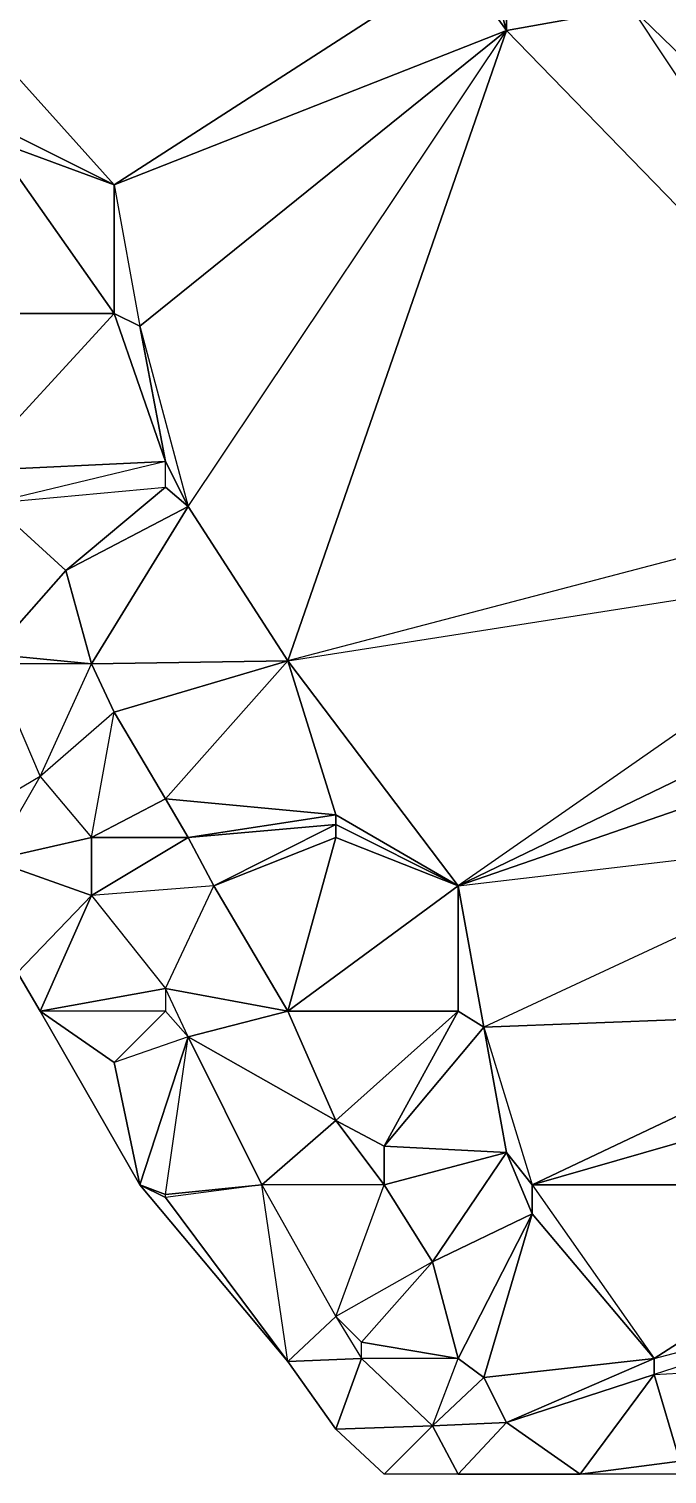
# Model space of a CAD drawing. Header units: metres. Extents: x 121.06818 to 121.07159, y 3.17836 to 3.18313.
# Drawn here: x 121.0686225 to 121.068821, y 3.178595 to 3.1790445 of the extents above; entities that cross this region are included whole.
import ezdxf

# ---------------------------------------------------------------- set-up
doc = ezdxf.new("R2010")
doc.units = ezdxf.units.M

msp = doc.modelspace()

# ---------------------------------------------------------------- linework, layer by layer
at = {"layer": 'DELAUNEY0', "color": 252}
msp.add_3dface([(121.068657, 3.178685, 0.01013), (121.068703, 3.17863, 0.01013), (121.068665, 3.178681, 0.01013)], dxfattribs=at)
at = {"layer": 'DELAUNEY1', "color": 252}
msp.add_3dface([(121.068703, 3.17863, 0.01013), (121.068718, 3.178609, 0.01013), (121.068726, 3.178631, 0.01012)], dxfattribs=at)
at = {"layer": 'DELAUNEY1035', "color": 252}
msp.add_3dface([(121.068779, 3.178676, 0.0101), (121.068771, 3.178695, 0.0101), (121.068779, 3.178685, 0.0101)], dxfattribs=at)
at = {"layer": 'DELAUNEY1057', "color": 252}
msp.add_3dface([(121.068657, 3.178685, 0.01013), (121.068665, 3.178682, 0.01013), (121.068672, 3.178731, 0.01012)], dxfattribs=at)
at = {"layer": 'DELAUNEY1058', "color": 252}
msp.add_3dface([(121.068695, 3.178685, 0.01012), (121.068665, 3.178682, 0.01013), (121.068672, 3.178731, 0.01012)], dxfattribs=at)
at = {"layer": 'DELAUNEY1059', "color": 252}
msp.add_3dface([(121.068771, 3.178695, 0.0101), (121.068733, 3.178685, 0.01011), (121.068733, 3.178697, 0.01011)], dxfattribs=at)
at = {"layer": 'DELAUNEY1060', "color": 252}
msp.add_3dface([(121.068779, 3.178685, 0.0101), (121.068771, 3.178695, 0.0101), (121.068764, 3.178734, 0.0101)], dxfattribs=at)
at = {"layer": 'DELAUNEY1081', "color": 252}
msp.add_3dface([(121.068718, 3.178705, 0.01011), (121.068695, 3.178685, 0.01012), (121.068672, 3.178731, 0.01012)], dxfattribs=at)
at = {"layer": 'DELAUNEY1082', "color": 252}
msp.add_3dface([(121.068733, 3.178685, 0.01011), (121.068718, 3.178705, 0.01011), (121.068733, 3.178697, 0.01011)], dxfattribs=at)
at = {"layer": 'DELAUNEY1083', "color": 252}
msp.add_3dface([(121.068779, 3.178685, 0.0101), (121.068901, 3.178685, 0.01009), (121.068901, 3.17872, 0.01009)], dxfattribs=at)
at = {"layer": 'DELAUNEY1110', "color": 252}
msp.add_3dface([(121.068733, 3.178697, 0.01011), (121.068718, 3.178705, 0.01011), (121.068756, 3.178739, 0.0101)], dxfattribs=at)
at = {"layer": 'DELAUNEY1111', "color": 252}
msp.add_3dface([(121.068771, 3.178695, 0.0101), (121.068733, 3.178697, 0.01011), (121.068764, 3.178734, 0.0101)], dxfattribs=at)
at = {"layer": 'DELAUNEY1144', "color": 252}
msp.add_3dface([(121.068649, 3.178723, 0.01013), (121.068657, 3.178685, 0.01013), (121.068626, 3.178739, 0.01013)], dxfattribs=at)
at = {"layer": 'DELAUNEY1145', "color": 252}
msp.add_3dface([(121.068649, 3.178723, 0.01013), (121.068657, 3.178685, 0.01013), (121.068672, 3.178731, 0.01012)], dxfattribs=at)
at = {"layer": 'DELAUNEY1158', "color": 252}
msp.add_3dface([(121.068626, 3.178739, 0.01013), (121.068649, 3.178723, 0.01013), (121.068665, 3.178739, 0.01012)], dxfattribs=at)
at = {"layer": 'DELAUNEY1171', "color": 252}
msp.add_3dface([(121.068779, 3.178685, 0.0101), (121.068901, 3.17872, 0.01009), (121.068893, 3.178739, 0.01009)], dxfattribs=at)
at = {"layer": 'DELAUNEY1189', "color": 252}
msp.add_3dface([(121.068779, 3.178685, 0.0101), (121.068893, 3.178739, 0.01009), (121.068764, 3.178734, 0.0101)], dxfattribs=at)
at = {"layer": 'DELAUNEY1199', "color": 252}
msp.add_3dface([(121.068672, 3.178731, 0.01012), (121.068649, 3.178723, 0.01013), (121.068665, 3.178739, 0.01012)], dxfattribs=at)
at = {"layer": 'DELAUNEY1213', "color": 252}
msp.add_3dface([(121.068764, 3.178734, 0.0101), (121.068733, 3.178697, 0.01011), (121.068756, 3.178739, 0.0101)], dxfattribs=at)
at = {"layer": 'DELAUNEY1226', "color": 252}
msp.add_3dface([(121.068718, 3.178705, 0.01011), (121.068672, 3.178731, 0.01012), (121.068703, 3.178739, 0.01011)], dxfattribs=at)
at = {"layer": 'DELAUNEY1227', "color": 252}
msp.add_3dface([(121.068703, 3.178739, 0.01011), (121.068672, 3.178731, 0.01012), (121.068665, 3.178746, 0.01012)], dxfattribs=at)
at = {"layer": 'DELAUNEY1228', "color": 252}
msp.add_3dface([(121.068718, 3.178705, 0.01011), (121.068703, 3.178739, 0.01011), (121.068756, 3.178739, 0.0101)], dxfattribs=at)
at = {"layer": 'DELAUNEY1254', "color": 252}
msp.add_3dface([(121.068764, 3.178734, 0.0101), (121.068756, 3.178739, 0.0101), (121.068756, 3.178778, 0.0101)], dxfattribs=at)
at = {"layer": 'DELAUNEY1306', "color": 252}
msp.add_3dface([(121.068665, 3.178739, 0.01012), (121.068672, 3.178731, 0.01012), (121.068665, 3.178746, 0.01012)], dxfattribs=at)
at = {"layer": 'DELAUNEY1307', "color": 252}
msp.add_3dface([(121.068764, 3.178734, 0.0101), (121.068893, 3.178739, 0.01009), (121.068893, 3.178794, 0.01009)], dxfattribs=at)
at = {"layer": 'DELAUNEY1337', "color": 252}
msp.add_3dface([(121.068756, 3.178739, 0.0101), (121.068703, 3.178739, 0.01011), (121.068756, 3.178778, 0.0101)], dxfattribs=at)
at = {"layer": 'DELAUNEY1396', "color": 252}
msp.add_3dface([(121.068665, 3.178739, 0.01012), (121.068626, 3.178739, 0.01013), (121.068665, 3.178746, 0.01012)], dxfattribs=at)
at = {"layer": 'DELAUNEY1397', "color": 252}
msp.add_3dface([(121.068665, 3.178746, 0.01012), (121.068626, 3.178739, 0.01013), (121.068642, 3.178775, 0.01012)], dxfattribs=at)
at = {"layer": 'DELAUNEY1422', "color": 252}
msp.add_3dface([(121.068703, 3.178739, 0.01011), (121.068665, 3.178746, 0.01012), (121.06868, 3.178778, 0.01011)], dxfattribs=at)
at = {"layer": 'DELAUNEY1448', "color": 252}
msp.add_3dface([(121.068642, 3.178775, 0.01012), (121.068626, 3.178739, 0.01013), (121.068619, 3.178751, 0.01013)], dxfattribs=at)
at = {"layer": 'DELAUNEY1449', "color": 252}
msp.add_3dface([(121.068642, 3.178775, 0.01012), (121.068665, 3.178746, 0.01012), (121.06868, 3.178778, 0.01011)], dxfattribs=at)
at = {"layer": 'DELAUNEY1461', "color": 252}
msp.add_3dface([(121.068703, 3.178739, 0.01011), (121.06868, 3.178778, 0.01011), (121.068718, 3.178793, 0.0101)], dxfattribs=at)
at = {"layer": 'DELAUNEY1475', "color": 252}
msp.add_3dface([(121.068642, 3.178775, 0.01012), (121.068619, 3.178751, 0.01013), (121.068611, 3.178786, 0.01013)], dxfattribs=at)
at = {"layer": 'DELAUNEY1485', "color": 252}
msp.add_3dface([(121.068756, 3.178778, 0.0101), (121.068703, 3.178739, 0.01011), (121.068718, 3.178793, 0.0101)], dxfattribs=at)
at = {"layer": 'DELAUNEY1486', "color": 252}
msp.add_3dface([(121.068764, 3.178734, 0.0101), (121.068756, 3.178778, 0.0101), (121.068893, 3.178794, 0.01009)], dxfattribs=at)
at = {"layer": 'DELAUNEY1518', "color": 252}
msp.add_3dface([(121.068756, 3.178778, 0.0101), (121.068718, 3.178793, 0.0101), (121.068718, 3.178797, 0.0101)], dxfattribs=at)
at = {"layer": 'DELAUNEY1530', "color": 252}
msp.add_3dface([(121.06868, 3.178778, 0.01011), (121.068642, 3.178775, 0.01012), (121.068672, 3.178793, 0.01011)], dxfattribs=at)
at = {"layer": 'DELAUNEY1543', "color": 252}
msp.add_3dface([(121.068718, 3.178793, 0.0101), (121.06868, 3.178778, 0.01011), (121.068718, 3.178797, 0.0101)], dxfattribs=at)
at = {"layer": 'DELAUNEY1544', "color": 252}
msp.add_3dface([(121.068756, 3.178778, 0.0101), (121.068893, 3.178794, 0.01009), (121.068901, 3.178828, 0.01009)], dxfattribs=at)
at = {"layer": 'DELAUNEY1554', "color": 252}
msp.add_3dface([(121.068642, 3.178775, 0.01012), (121.068611, 3.178786, 0.01013), (121.068642, 3.178793, 0.01012)], dxfattribs=at)
at = {"layer": 'DELAUNEY1588', "color": 252}
msp.add_3dface([(121.068672, 3.178793, 0.01011), (121.068642, 3.178775, 0.01012), (121.068642, 3.178793, 0.01012)], dxfattribs=at)
at = {"layer": 'DELAUNEY1589', "color": 252}
msp.add_3dface([(121.06868, 3.178778, 0.01011), (121.068672, 3.178793, 0.01011), (121.068718, 3.178797, 0.0101)], dxfattribs=at)
at = {"layer": 'DELAUNEY1627', "color": 252}
msp.add_3dface([(121.068642, 3.178793, 0.01012), (121.068611, 3.178786, 0.01013), (121.068626, 3.178812, 0.01012)], dxfattribs=at)
at = {"layer": 'DELAUNEY1628', "color": 252}
msp.add_3dface([(121.068672, 3.178793, 0.01011), (121.068642, 3.178793, 0.01012), (121.068665, 3.178805, 0.01011)], dxfattribs=at)
at = {"layer": 'DELAUNEY1659', "color": 252}
msp.add_3dface([(121.068665, 3.178805, 0.01011), (121.068642, 3.178793, 0.01012), (121.068649, 3.178832, 0.01011)], dxfattribs=at)
at = {"layer": 'DELAUNEY1669', "color": 252}
msp.add_3dface([(121.068672, 3.178793, 0.01011), (121.068665, 3.178805, 0.01011), (121.068718, 3.1788, 0.0101)], dxfattribs=at)
at = {"layer": 'DELAUNEY1685', "color": 252}
msp.add_3dface([(121.068604, 3.178799, 0.01013), (121.068611, 3.178786, 0.01013), (121.068626, 3.178812, 0.01012)], dxfattribs=at)
at = {"layer": 'DELAUNEY1697', "color": 252}
msp.add_3dface([(121.068626, 3.178812, 0.01012), (121.068642, 3.178793, 0.01012), (121.068649, 3.178832, 0.01011)], dxfattribs=at)
at = {"layer": 'DELAUNEY1698', "color": 252}
msp.add_3dface([(121.068718, 3.178797, 0.0101), (121.068672, 3.178793, 0.01011), (121.068718, 3.1788, 0.0101)], dxfattribs=at)
at = {"layer": 'DELAUNEY1699', "color": 252}
msp.add_3dface([(121.068718, 3.178797, 0.0101), (121.068718, 3.1788, 0.0101), (121.068756, 3.178778, 0.0101)], dxfattribs=at)
at = {"layer": 'DELAUNEY1700', "color": 252}
msp.add_3dface([(121.068756, 3.178778, 0.0101), (121.068718, 3.1788, 0.0101), (121.068703, 3.178848, 0.0101)], dxfattribs=at)
at = {"layer": 'DELAUNEY1706', "color": 252}
msp.add_3dface([(121.068626, 3.178812, 0.01012), (121.068604, 3.178799, 0.01013), (121.068611, 3.178847, 0.01012)], dxfattribs=at)
at = {"layer": 'DELAUNEY1784', "color": 252}
msp.add_3dface([(121.068649, 3.178832, 0.01011), (121.068626, 3.178812, 0.01012), (121.068642, 3.178847, 0.01011)], dxfattribs=at)
at = {"layer": 'DELAUNEY1785', "color": 252}
msp.add_3dface([(121.068665, 3.178805, 0.01011), (121.068649, 3.178832, 0.01011), (121.068703, 3.178848, 0.0101)], dxfattribs=at)
at = {"layer": 'DELAUNEY1798', "color": 252}
msp.add_3dface([(121.068718, 3.1788, 0.0101), (121.068665, 3.178805, 0.01011), (121.068703, 3.178848, 0.0101)], dxfattribs=at)
at = {"layer": 'DELAUNEY1827', "color": 252}
msp.add_3dface([(121.068611, 3.178847, 0.01012), (121.068626, 3.178812, 0.01012), (121.068642, 3.178847, 0.01011)], dxfattribs=at)
at = {"layer": 'DELAUNEY1850', "color": 252}
msp.add_3dface([(121.068756, 3.178778, 0.0101), (121.068901, 3.178828, 0.01009), (121.068901, 3.178848, 0.01009)], dxfattribs=at)
at = {"layer": 'DELAUNEY1868', "color": 252}
msp.add_3dface([(121.068703, 3.178848, 0.0101), (121.068649, 3.178832, 0.01011), (121.068642, 3.178847, 0.01011)], dxfattribs=at)
at = {"layer": 'DELAUNEY1896', "color": 252}
msp.add_3dface([(121.068642, 3.178847, 0.01011), (121.068611, 3.178847, 0.01012), (121.068611, 3.17885, 0.01012)], dxfattribs=at)
at = {"layer": 'DELAUNEY1912', "color": 252}
msp.add_3dface([(121.068756, 3.178778, 0.0101), (121.068901, 3.178848, 0.01009), (121.068901, 3.178879, 0.01009)], dxfattribs=at)
at = {"layer": 'DELAUNEY1938', "color": 252}
msp.add_3dface([(121.068756, 3.178778, 0.0101), (121.068703, 3.178848, 0.0101), (121.068901, 3.178879, 0.01009)], dxfattribs=at)
at = {"layer": 'DELAUNEY1983', "color": 252}
msp.add_3dface([(121.068642, 3.178847, 0.01011), (121.068611, 3.17885, 0.01012), (121.068634, 3.178876, 0.01011)], dxfattribs=at)
at = {"layer": 'DELAUNEY2', "color": 252}
msp.add_3dface([(121.068718, 3.178609, 0.01013), (121.068733, 3.178595, 0.01013), (121.068748, 3.17861, 0.01012)], dxfattribs=at)
at = {"layer": 'DELAUNEY2012', "color": 252}
msp.add_3dface([(121.068703, 3.178848, 0.0101), (121.068642, 3.178847, 0.01011), (121.068672, 3.178896, 0.0101)], dxfattribs=at)
at = {"layer": 'DELAUNEY2031', "color": 252}
msp.add_3dface([(121.068634, 3.178876, 0.01011), (121.068611, 3.17885, 0.01012), (121.068611, 3.178897, 0.01011)], dxfattribs=at)
at = {"layer": 'DELAUNEY2032', "color": 252}
msp.add_3dface([(121.068642, 3.178847, 0.01011), (121.068634, 3.178876, 0.01011), (121.068672, 3.178896, 0.0101)], dxfattribs=at)
at = {"layer": 'DELAUNEY2054', "color": 252}
msp.add_3dface([(121.068703, 3.178848, 0.0101), (121.068672, 3.178896, 0.0101), (121.068771, 3.179044, 0.0101)], dxfattribs=at)
at = {"layer": 'DELAUNEY2082', "color": 252}
msp.add_3dface([(121.068672, 3.178896, 0.0101), (121.068634, 3.178876, 0.01011), (121.068665, 3.178902, 0.0101)], dxfattribs=at)
at = {"layer": 'DELAUNEY2083', "color": 252}
msp.add_3dface([(121.068703, 3.178848, 0.0101), (121.068901, 3.178879, 0.01009), (121.068909, 3.178902, 0.01009)], dxfattribs=at)
at = {"layer": 'DELAUNEY2127', "color": 252}
msp.add_3dface([(121.068634, 3.178876, 0.01011), (121.068611, 3.178897, 0.01011), (121.068665, 3.178902, 0.0101)], dxfattribs=at)
at = {"layer": 'DELAUNEY2158', "color": 252}
msp.add_3dface([(121.068672, 3.178896, 0.0101), (121.068665, 3.178902, 0.0101), (121.068665, 3.17891, 0.0101)], dxfattribs=at)
at = {"layer": 'DELAUNEY2260', "color": 252}
msp.add_3dface([(121.068932, 3.178933, 0.01009), (121.068909, 3.178902, 0.01009), (121.06881, 3.179051, 0.0101)], dxfattribs=at)
at = {"layer": 'DELAUNEY2277', "color": 252}
msp.add_3dface([(121.068611, 3.178897, 0.01011), (121.068604, 3.178907, 0.01011), (121.068665, 3.17891, 0.0101)], dxfattribs=at)
at = {"layer": 'DELAUNEY2278', "color": 252}
msp.add_3dface([(121.068665, 3.17891, 0.0101), (121.068611, 3.178897, 0.01011), (121.068665, 3.178902, 0.0101)], dxfattribs=at)
at = {"layer": 'DELAUNEY2279', "color": 252}
msp.add_3dface([(121.068672, 3.178896, 0.0101), (121.068665, 3.17891, 0.0101), (121.068657, 3.178952, 0.0101)], dxfattribs=at)
at = {"layer": 'DELAUNEY234', "color": 252}
msp.add_3dface([(121.068626, 3.178739, 0.01013), (121.068657, 3.178685, 0.01013), (121.068649, 3.178723, 0.01013)], dxfattribs=at)
at = {"layer": 'DELAUNEY2381', "color": 252}
msp.add_3dface([(121.068665, 3.17891, 0.0101), (121.068604, 3.178907, 0.01011), (121.068649, 3.178956, 0.0101)], dxfattribs=at)
at = {"layer": 'DELAUNEY2396', "color": 252}
msp.add_3dface([(121.068649, 3.178956, 0.0101), (121.068604, 3.178907, 0.01011), (121.068581, 3.178956, 0.01011)], dxfattribs=at)
at = {"layer": 'DELAUNEY2397', "color": 252}
msp.add_3dface([(121.068665, 3.17891, 0.0101), (121.068649, 3.178956, 0.0101), (121.068657, 3.178952, 0.0101)], dxfattribs=at)
at = {"layer": 'DELAUNEY2398', "color": 252}
msp.add_3dface([(121.068703, 3.178848, 0.0101), (121.068771, 3.179044, 0.0101), (121.068909, 3.178902, 0.01009)], dxfattribs=at)
at = {"layer": 'DELAUNEY2409', "color": 252}
msp.add_3dface([(121.068771, 3.179044, 0.0101), (121.068909, 3.178902, 0.01009), (121.06881, 3.179051, 0.0101)], dxfattribs=at)
at = {"layer": 'DELAUNEY2417', "color": 252}
msp.add_3dface([(121.068657, 3.178952, 0.0101), (121.068649, 3.178956, 0.0101), (121.068649, 3.178996, 0.0101)], dxfattribs=at)
at = {"layer": 'DELAUNEY2418', "color": 252}
msp.add_3dface([(121.068672, 3.178896, 0.0101), (121.068771, 3.179044, 0.0101), (121.068657, 3.178952, 0.0101)], dxfattribs=at)
at = {"layer": 'DELAUNEY2493', "color": 252}
msp.add_3dface([(121.068649, 3.178956, 0.0101), (121.068581, 3.178956, 0.01011), (121.068611, 3.17901, 0.0101)], dxfattribs=at)
at = {"layer": 'DELAUNEY2508', "color": 252}
msp.add_3dface([(121.068771, 3.179044, 0.0101), (121.06881, 3.179051, 0.0101), (121.068771, 3.179071, 0.0101)], dxfattribs=at)
at = {"layer": 'DELAUNEY2532', "color": 252}
msp.add_3dface([(121.068657, 3.178952, 0.0101), (121.068771, 3.179044, 0.0101), (121.068649, 3.178996, 0.0101)], dxfattribs=at)
at = {"layer": 'DELAUNEY2647', "color": 252}
msp.add_3dface([(121.068649, 3.178956, 0.0101), (121.068611, 3.17901, 0.0101), (121.068649, 3.178996, 0.0101)], dxfattribs=at)
at = {"layer": 'DELAUNEY2648', "color": 252}
msp.add_3dface([(121.06881, 3.179051, 0.0101), (121.068932, 3.178933, 0.01009), (121.068848, 3.179065, 0.0101)], dxfattribs=at)
at = {"layer": 'DELAUNEY2683', "color": 252}
msp.add_3dface([(121.068649, 3.178996, 0.0101), (121.068611, 3.17901, 0.0101), (121.068611, 3.179015, 0.0101)], dxfattribs=at)
at = {"layer": 'DELAUNEY2737', "color": 252}
msp.add_3dface([(121.068649, 3.178996, 0.0101), (121.068771, 3.179044, 0.0101), (121.068756, 3.179065, 0.0101)], dxfattribs=at)
at = {"layer": 'DELAUNEY282', "color": 252}
msp.add_3dface([(121.068619, 3.178751, 0.01013), (121.068626, 3.178739, 0.01013), (121.068642, 3.178775, 0.01012)], dxfattribs=at)
at = {"layer": 'DELAUNEY2879', "color": 252}
msp.add_3dface([(121.068649, 3.178996, 0.0101), (121.068611, 3.179015, 0.0101), (121.068588, 3.179064, 0.0101)], dxfattribs=at)
at = {"layer": 'DELAUNEY2893', "color": 252}
msp.add_3dface([(121.068649, 3.178996, 0.0101), (121.068756, 3.179065, 0.0101), (121.068588, 3.179064, 0.0101)], dxfattribs=at)
at = {"layer": 'DELAUNEY2894', "color": 252}
msp.add_3dface([(121.068756, 3.179065, 0.0101), (121.068771, 3.179044, 0.0101), (121.068764, 3.179069, 0.0101)], dxfattribs=at)
at = {"layer": 'DELAUNEY3', "color": 252}
msp.add_3dface([(121.068756, 3.178595, 0.01012), (121.068733, 3.178595, 0.01013), (121.068748, 3.17861, 0.01012)], dxfattribs=at)
at = {"layer": 'DELAUNEY3091', "color": 252}
msp.add_3dface([(121.068764, 3.179069, 0.0101), (121.068771, 3.179044, 0.0101), (121.068771, 3.179071, 0.0101)], dxfattribs=at)
at = {"layer": 'DELAUNEY4', "color": 252}
msp.add_3dface([(121.068794, 3.178595, 0.01011), (121.068756, 3.178595, 0.01012), (121.068771, 3.178611, 0.01011)], dxfattribs=at)
at = {"layer": 'DELAUNEY5', "color": 252}
msp.add_3dface([(121.068825, 3.178595, 0.0101), (121.068794, 3.178595, 0.01011), (121.068825, 3.178599, 0.0101)], dxfattribs=at)
at = {"layer": 'DELAUNEY552', "color": 252}
msp.add_3dface([(121.068771, 3.178611, 0.01011), (121.068756, 3.178595, 0.01012), (121.068794, 3.178595, 0.01011)], dxfattribs=at)
at = {"layer": 'DELAUNEY553', "color": 252}
msp.add_3dface([(121.068771, 3.178611, 0.01011), (121.068756, 3.178595, 0.01012), (121.068748, 3.17861, 0.01012)], dxfattribs=at)
at = {"layer": 'DELAUNEY559', "color": 252}
msp.add_3dface([(121.068794, 3.178595, 0.01011), (121.068771, 3.178611, 0.01011), (121.068817, 3.178626, 0.0101)], dxfattribs=at)
at = {"layer": 'DELAUNEY565', "color": 252}
msp.add_3dface([(121.068825, 3.178599, 0.0101), (121.068794, 3.178595, 0.01011), (121.068817, 3.178626, 0.0101)], dxfattribs=at)
at = {"layer": 'DELAUNEY581', "color": 252}
msp.add_3dface([(121.068748, 3.17861, 0.01012), (121.068733, 3.178595, 0.01013), (121.068718, 3.178609, 0.01013)], dxfattribs=at)
at = {"layer": 'DELAUNEY637', "color": 252}
msp.add_3dface([(121.068657, 3.178685, 0.01013), (121.068665, 3.178681, 0.01013), (121.068703, 3.17863, 0.01013)], dxfattribs=at)
at = {"layer": 'DELAUNEY638', "color": 252}
msp.add_3dface([(121.068657, 3.178685, 0.01013), (121.068665, 3.178681, 0.01013), (121.068665, 3.178682, 0.01013)], dxfattribs=at)
at = {"layer": 'DELAUNEY639', "color": 252}
msp.add_3dface([(121.068665, 3.178681, 0.01013), (121.068703, 3.17863, 0.01013), (121.068695, 3.178685, 0.01012)], dxfattribs=at)
at = {"layer": 'DELAUNEY640', "color": 252}
msp.add_3dface([(121.068771, 3.178611, 0.01011), (121.068748, 3.17861, 0.01012), (121.068764, 3.178625, 0.01011)], dxfattribs=at)
at = {"layer": 'DELAUNEY641', "color": 252}
msp.add_3dface([(121.068825, 3.178599, 0.0101), (121.068817, 3.178626, 0.0101), (121.068909, 3.178631, 0.01009)], dxfattribs=at)
at = {"layer": 'DELAUNEY654', "color": 252}
msp.add_3dface([(121.068748, 3.17861, 0.01012), (121.068718, 3.178609, 0.01013), (121.068726, 3.178631, 0.01012)], dxfattribs=at)
at = {"layer": 'DELAUNEY670', "color": 252}
msp.add_3dface([(121.068764, 3.178625, 0.01011), (121.068748, 3.17861, 0.01012), (121.068756, 3.178631, 0.01011)], dxfattribs=at)
at = {"layer": 'DELAUNEY671', "color": 252}
msp.add_3dface([(121.068771, 3.178611, 0.01011), (121.068764, 3.178625, 0.01011), (121.068817, 3.178631, 0.0101)], dxfattribs=at)
at = {"layer": 'DELAUNEY683', "color": 252}
msp.add_3dface([(121.068726, 3.178631, 0.01012), (121.068718, 3.178609, 0.01013), (121.068703, 3.17863, 0.01013)], dxfattribs=at)
at = {"layer": 'DELAUNEY704', "color": 252}
msp.add_3dface([(121.068726, 3.178631, 0.01012), (121.068748, 3.17861, 0.01012), (121.068756, 3.178631, 0.01011)], dxfattribs=at)
at = {"layer": 'DELAUNEY705', "color": 252}
msp.add_3dface([(121.068817, 3.178626, 0.0101), (121.068771, 3.178611, 0.01011), (121.068817, 3.178631, 0.0101)], dxfattribs=at)
at = {"layer": 'DELAUNEY718', "color": 252}
msp.add_3dface([(121.068764, 3.178625, 0.01011), (121.068756, 3.178631, 0.01011), (121.068779, 3.178676, 0.0101)], dxfattribs=at)
at = {"layer": 'DELAUNEY739', "color": 252}
msp.add_3dface([(121.068726, 3.178631, 0.01012), (121.068703, 3.17863, 0.01013), (121.068718, 3.178644, 0.01012)], dxfattribs=at)
at = {"layer": 'DELAUNEY749', "color": 252}
msp.add_3dface([(121.068756, 3.178631, 0.01011), (121.068726, 3.178631, 0.01012), (121.068726, 3.178636, 0.01012)], dxfattribs=at)
at = {"layer": 'DELAUNEY750', "color": 252}
msp.add_3dface([(121.068817, 3.178626, 0.0101), (121.068909, 3.178631, 0.01009), (121.068901, 3.178653, 0.01009)], dxfattribs=at)
at = {"layer": 'DELAUNEY762', "color": 252}
msp.add_3dface([(121.068817, 3.178626, 0.0101), (121.068817, 3.178631, 0.0101), (121.068901, 3.178653, 0.01009)], dxfattribs=at)
at = {"layer": 'DELAUNEY777', "color": 252}
msp.add_3dface([(121.068817, 3.178631, 0.0101), (121.068901, 3.178653, 0.01009), (121.068901, 3.178685, 0.01009)], dxfattribs=at)
at = {"layer": 'DELAUNEY791', "color": 252}
msp.add_3dface([(121.068718, 3.178644, 0.01012), (121.068703, 3.17863, 0.01013), (121.068695, 3.178685, 0.01012)], dxfattribs=at)
at = {"layer": 'DELAUNEY792', "color": 252}
msp.add_3dface([(121.068718, 3.178644, 0.01012), (121.068726, 3.178631, 0.01012), (121.068726, 3.178636, 0.01012)], dxfattribs=at)
at = {"layer": 'DELAUNEY793', "color": 252}
msp.add_3dface([(121.068817, 3.178631, 0.0101), (121.068764, 3.178625, 0.01011), (121.068779, 3.178676, 0.0101)], dxfattribs=at)
at = {"layer": 'DELAUNEY814', "color": 252}
msp.add_3dface([(121.068718, 3.178644, 0.01012), (121.068726, 3.178636, 0.01012), (121.068748, 3.178661, 0.01011)], dxfattribs=at)
at = {"layer": 'DELAUNEY815', "color": 252}
msp.add_3dface([(121.068756, 3.178631, 0.01011), (121.068726, 3.178636, 0.01012), (121.068748, 3.178661, 0.01011)], dxfattribs=at)
at = {"layer": 'DELAUNEY853', "color": 252}
msp.add_3dface([(121.068756, 3.178631, 0.01011), (121.068748, 3.178661, 0.01011), (121.068779, 3.178676, 0.0101)], dxfattribs=at)
at = {"layer": 'DELAUNEY865', "color": 252}
msp.add_3dface([(121.068817, 3.178631, 0.0101), (121.068779, 3.178676, 0.0101), (121.068779, 3.178685, 0.0101)], dxfattribs=at)
at = {"layer": 'DELAUNEY892', "color": 252}
msp.add_3dface([(121.068748, 3.178661, 0.01011), (121.068718, 3.178644, 0.01012), (121.068733, 3.178685, 0.01011)], dxfattribs=at)
at = {"layer": 'DELAUNEY893', "color": 252}
msp.add_3dface([(121.068779, 3.178676, 0.0101), (121.068748, 3.178661, 0.01011), (121.068771, 3.178695, 0.0101)], dxfattribs=at)
at = {"layer": 'DELAUNEY916', "color": 252}
msp.add_3dface([(121.068695, 3.178685, 0.01012), (121.068665, 3.178681, 0.01013), (121.068665, 3.178682, 0.01013)], dxfattribs=at)
at = {"layer": 'DELAUNEY930', "color": 252}
msp.add_3dface([(121.068695, 3.178685, 0.01012), (121.068718, 3.178644, 0.01012), (121.068733, 3.178685, 0.01011)], dxfattribs=at)
at = {"layer": 'DELAUNEY954', "color": 252}
msp.add_3dface([(121.068748, 3.178661, 0.01011), (121.068733, 3.178685, 0.01011), (121.068771, 3.178695, 0.0101)], dxfattribs=at)
at = {"layer": 'DELAUNEY982', "color": 252}
msp.add_3dface([(121.068817, 3.178631, 0.0101), (121.068901, 3.178685, 0.01009), (121.068779, 3.178685, 0.0101)], dxfattribs=at)
at = {"layer": 'DELAUNEY994', "color": 252}
msp.add_3dface([(121.068733, 3.178685, 0.01011), (121.068695, 3.178685, 0.01012), (121.068718, 3.178705, 0.01011)], dxfattribs=at)

doc.saveas('drawing.dxf')
